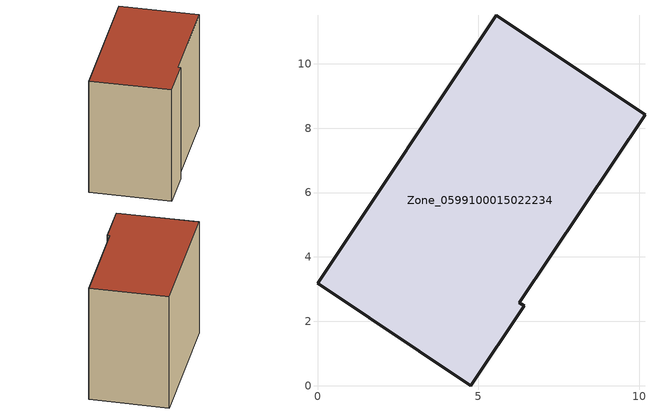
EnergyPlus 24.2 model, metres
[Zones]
Zone_0599100015022234
 floor ground (C_G): 0,3.18 5.55,11.5 10.17,8.42 6.27,2.58 6.42,2.48 4.76,0 z0.53
 wall outside (C_F): 6.42,2.48 6.27,2.58 10.17,8.42 5.55,11.5 0,3.18 4.76,0 6.42,2.48 z0.53:9.31
 roof outside (C_R): 0,3.18 4.76,0 6.42,2.48 6.27,2.58 10.17,8.42 5.55,11.5 z9.31
[BUILDING]
Pand.0599100015022234: North Axis=0; Terrain=City; Loads Convergence Tolerance Value=0.04; Temperature Convergence Tolerance Value=0.4; Solar Distribution=FullExterior; Maximum Number of Warmup Days=25; Minimum Number of Warmup Days=1
[Site:Location]
Rotterdam.The.Hague.AP_ZH_NLD Design_Conditions: Latitude=51.96; Longitude=4.45; Time Zone=1; Elevation=-4.5
[SITE:GROUNDTEMPERATURE:BUILDINGSURFACE]
18, 18, 18, 18, 18, 18, 18, 18, 18, 18, 18, 18
[MATERIAL] Thermal Absorptance=0.9; Solar Absorptance=0.7; Visible Absorptance=0.7
Name | Roughness | Thickness | Conductivity | Density | Specific Heat
G.TI.2006-2014 | MediumSmooth | 0.15 | 0.06 | 540 | 1210
F.TI.2006-2014 | Rough | 0.3 | 0.12 | 1920 | 840
R.TI.2006-2014 | MediumRough | 0.2 | 0.08 | 1500 | 1000
[CONSTRUCTION]
C_G: G.TI.2006-2014
C_F: F.TI.2006-2014
C_R: R.TI.2006-2014
[ZONE]
Zone_0599100015022234: Type=1; Multiplier=1; Ceiling Height=Autocalculate; Volume=Autocalculate; Floor Area=autocalculate; Part of Total Floor Area=Yes
[ZONEINFILTRATION:DESIGNFLOWRATE]
Infil_Zone_0599100015022234: Zone or ZoneList or Space or SpaceList=Zone_0599100015022234; Schedule=AlwaysOn; Design Flow Rate Calculation Method=Flow/Area; Flow Rate per Floor Area=0.0015; Constant Term Coefficient=1; Temperature Term Coefficient=0; Velocity Term Coefficient=0; Velocity Squared Term Coefficient=0
[HVACTEMPLATE:ZONE:IDEALLOADSAIRSYSTEM]
Zone_0599100015022234: Maximum Heating Supply Air Temperature=50; Minimum Cooling Supply Air Temperature=13; Maximum Heating Supply Air Humidity Ratio=0.0156; Minimum Cooling Supply Air Humidity Ratio=0.0077; Heating Limit=NoLimit; Cooling Limit=NoLimit; Dehumidification Control Type=ConstantSensibleHeatRatio; Cooling Sensible Heat Ratio=0.7; Dehumidification Setpoint=60; Humidification Control Type=None; Humidification Setpoint=30; Outdoor Air Method=None; Outdoor Air Flow Rate per Person=0.00944; Outdoor Air Flow Rate per Zone Floor Area=0; Outdoor Air Flow Rate per Zone=0; Demand Controlled Ventilation Type=None; Outdoor Air Economizer Type=NoEconomizer; Heat Recovery Type=None; Sensible Heat Recovery Effectiveness=0.7; Latent Heat Recovery Effectiveness=0.65
[ZONECONTROL:THERMOSTAT]
ThermostatControl_Zone_0599100015022234: Zone or ZoneList=Zone_0599100015022234; Control Type Schedule=DualSetpointControlType; Control 1=Thermostat_Zone_0599100015022234; Temperature Difference Between Cutout And Setpoint=0
[THERMOSTATSETPOINT:DUALSETPOINT]
Thermostat_Zone_0599100015022234: Heating Setpoint Temperature Schedule=HeatingSetpoint_Zone_0599100015022234; Cooling Setpoint Temperature Schedule=CoolingSetpoint_Zone_0599100015022234
[SCHEDULE:COMPACT]
HeatingSetpoint_Zone_0599100015022234: Through: 12/31, For: AllDays, Until: 24:00, 21
CoolingSetpoint_Zone_0599100015022234: Through: 12/31, For: AllDays, Until: 24:00, 24
DualSetpointControlType: Through: 12/31, For: AllDays, Until: 24:00, 4
AlwaysOn: Through: 12/31, For: AllDays, Until: 24:00, 1
